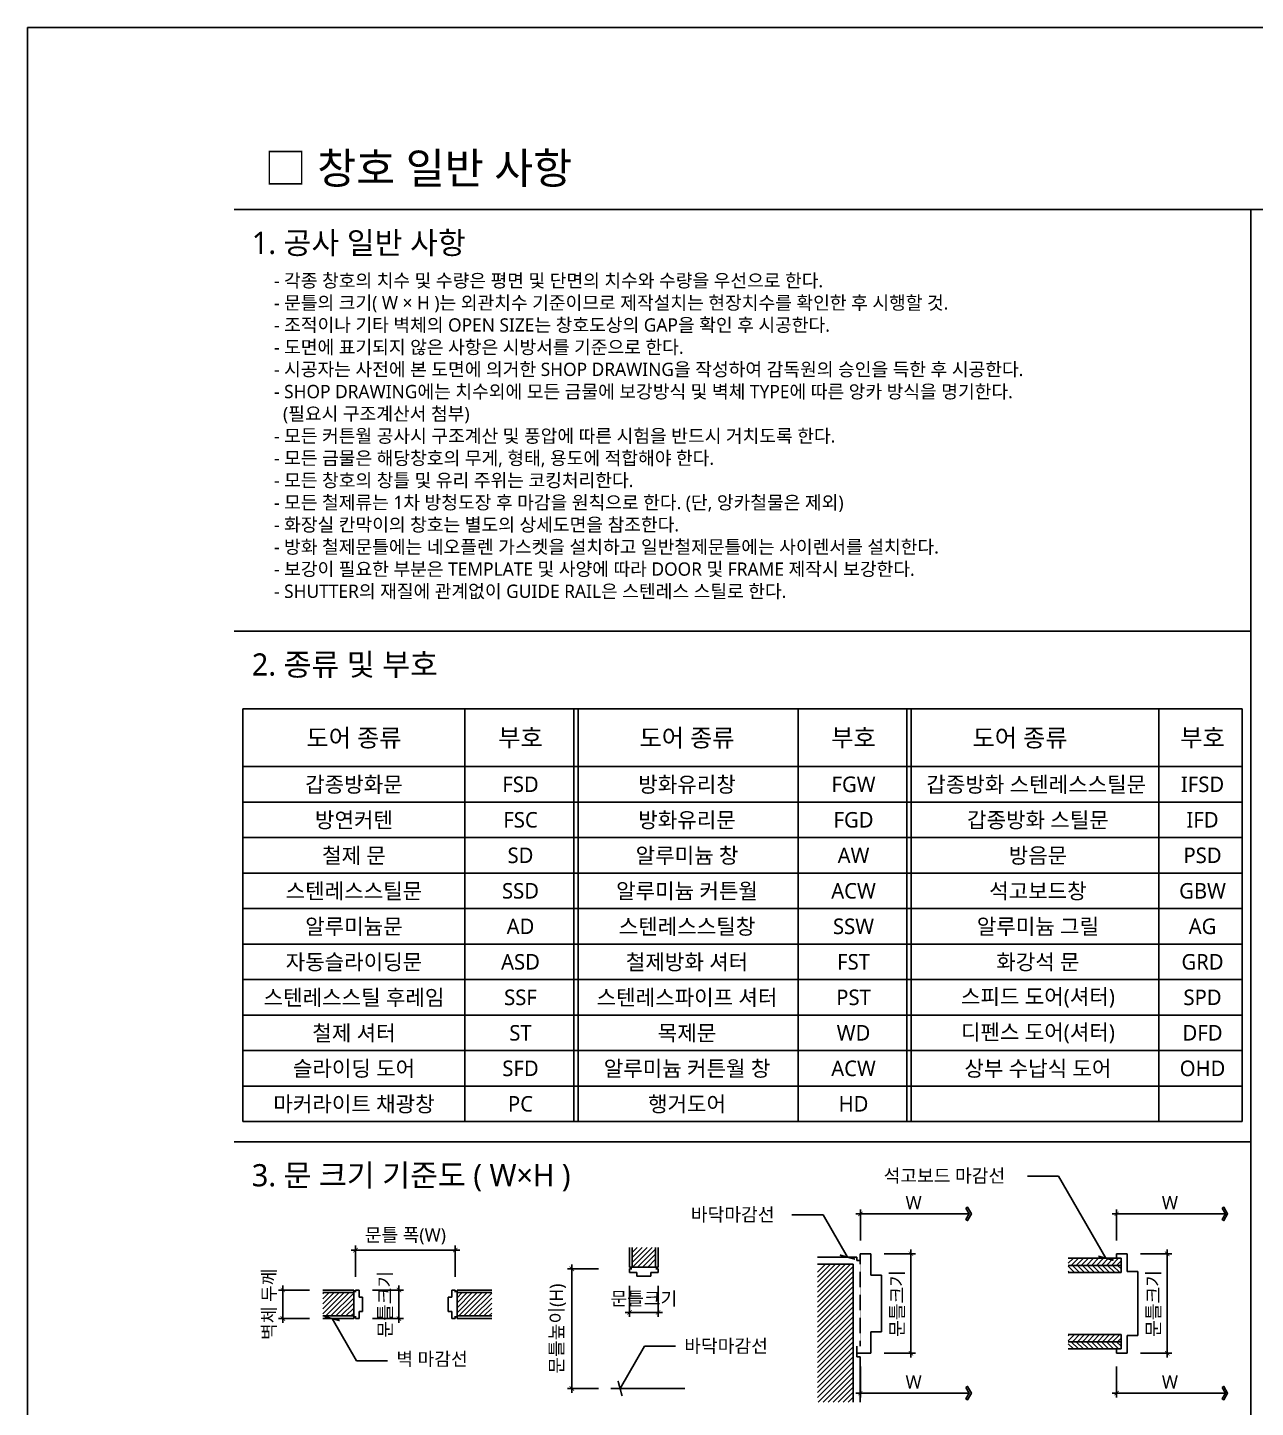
# Model space of a CAD drawing. Header units: inches. Extents: x 10 to 84110, y 29113 to 88513.
# Drawn here: x 10 to 27660, y 57422 to 88513 of the extents above; entities that cross this region are included whole.
import ezdxf
from ezdxf.enums import TextEntityAlignment as Align

# ---------------------------------------------------------------- set-up
doc = ezdxf.new("R2010")
doc.units = ezdxf.units.IN
doc.header["$MEASUREMENT"] = 0
doc.linetypes.add('HID-CB', pattern=[0.75, 0.5, -0.25])
doc.layers.get('Defpoints').update_dxf_attribs({"color": 137})
for name, color, linetype in [('DIM', 7, 'Continuous'), ('DIM-INT', 7, 'Continuous'), ('ELE', 7, 'Continuous'), ('ELE-2', 2, 'Continuous'), ('ELE-4', 4, 'Continuous'), ('ELE-7', 7, 'Continuous'), ('FF', 4, 'Continuous'), ('HATCH', 8, 'Continuous'), ('HID', 6, 'HID-CB'), ('SYM-LEAD', 6, 'Continuous'), ('TEXT', 3, 'Continuous'), ('WA', 3, 'Continuous')]:
    doc.layers.add(name, color=color, linetype=linetype)
doc.styles.add('ARIAL', font='malgun.ttf')
doc.styles.add('굴림체(옥산)', font='malgun.ttf')
doc.styles.add('맑은고딕', font='malgun.ttf')
doc.styles.add('스타일1', font='malgun.ttf')
doc.dimstyles.new('CJA', dxfattribs={"dimscale": 300, "dimtxt": 2.7, "dimasz": 1, "dimexe": 2, "dimexo": 3, "dimgap": 1, "dimtad": 1, "dimdec": 0, "dimzin": 1, "dimdsep": 46, "dimlunit": 6, "dimtxsty": '굴림체(옥산)', "dimblk": 'CJDOT', "dimcen": 0.09, "dimdle": 1, "dimclrd": 256, "dimclre": 256, "dimclrt": 3, "dimadec": 0, "dimazin": 0, "dimtfac": 1, "dimtdec": 0, "dimtix": 1, "dimtmove": 2, "dimatfit": 3, "dimldrblk": 'CJDOT', "dimfxl": 1, "dimtolj": 1, "dimtzin": 1, "dimarcsym": 0})
doc.dimstyles.new('DIM-QD 1', dxfattribs={"dimtxt": 3, "dimasz": 1.5, "dimexe": 1, "dimexo": 0, "dimgap": 1, "dimtad": 1, "dimdec": 3, "dimdsep": 46, "dimtxsty": 'ARIAL', "dimblk1": 'ARCHTICK', "dimblk2": 'ARCHTICK', "dimsah": 1, "dimcen": 0, "dimclrd": 256, "dimclre": 256, "dimclrt": 3, "dimazin": 2, "dimtfac": 1, "dimtdec": 3, "dimtix": 1, "dimtmove": 2, "dimatfit": 3, "dimldrblk": 'ARCHTICK', "dimfxl": 1, "dimtolj": 1, "dimtzin": 0, "dimarcsym": 0})

# ---------------------------------------------------------------- blocks, each defined once
blk = doc.blocks.new('_ARCHTICK')
at = {"color": 0, "linetype": 'ByBlock', "const_width": 0.15}
blk.add_lwpolyline([(-0.5, -0.5), (0.5, 0.5)], dxfattribs=at)
blk = doc.blocks.new('연장 화살표')
at = {"layer": 'DIM'}
blk.add_line((-0.49, 0), (-1, 0), dxfattribs=at)
blk.add_lwpolyline([(-1.23, 1.29), (-0.49, 0), (-1.23, -1.29), (-0.86, -1.5), (0, 0), (-0.86, 1.5)], close=True, dxfattribs=at)
blk = doc.blocks.new('*D9')
at = {"layer": 'Defpoints', "color": 0, "transparency": 16777216}
for p in [(27035, 61783), (27035, 61783), (24535, 60883)]:
    blk.add_point(p, dxfattribs=at)
at = {"layer": 'DIM', "color": 7, "lineweight": -2, "transparency": 16777216}
for p, q in [((24535, 61183), (24535, 61883)), ((24435, 61783), (26935, 61783))]:
    blk.add_line(p, q, dxfattribs=at)
at = {"layer": 'DIM', "color": 7, "lineweight": -2, "transparency": 16777216, "xscale": 100, "yscale": 100, "zscale": 100}
blk.add_blockref('연장 화살표', (27035, 61783), dxfattribs=at)
at = {"layer": 'DIM', "color": 7, "lineweight": -2, "transparency": 16777216, "xscale": 100, "yscale": 100, "zscale": 100, "rotation": 180}
blk.add_blockref('_ARCHTICK', (24535, 61783), dxfattribs=at)
at = {"layer": 'DIM', "color": 3, "transparency": 16777216, "insert": (25735, 62033), "char_height": 300, "attachment_point": 5, "style": '스타일1'}
blk.add_mtext('\\A1;W', dxfattribs=at)
blk = doc.blocks.new('CJDOT')
blk.add_line((-2, 0), (2, 0))
at = {"const_width": 0.5}
blk.add_lwpolyline([(-0.25, 0, 1), (0.25, 0, 1)], format="xyb", close=True, dxfattribs=at)
blk = doc.blocks.new('*D10')
at = {"layer": 'Defpoints', "color": 0, "transparency": 16777216}
for p in [(7393, 60967), (7393, 60067), (9640, 60067)]:
    blk.add_point(p, dxfattribs=at)
at = {"layer": 'DIM-INT', "color": 7, "lineweight": -2, "transparency": 16777216}
for p, q in [((9740, 60967), (7293, 60967)), ((7393, 60367), (7393, 61067)), ((9640, 60367), (9640, 61067))]:
    blk.add_line(p, q, dxfattribs=at)
at = {"layer": 'DIM-INT', "color": 7, "lineweight": -2, "transparency": 16777216, "xscale": 100, "yscale": 100, "zscale": 100, "rotation": 180}
blk.add_blockref('_ARCHTICK', (7393, 60967), dxfattribs=at)
at = {"layer": 'DIM-INT', "color": 7, "lineweight": -2, "transparency": 16777216, "xscale": 100, "yscale": 100, "zscale": 100}
blk.add_blockref('_ARCHTICK', (9640, 60967), dxfattribs=at)
at = {"layer": 'DIM-INT', "color": 3, "transparency": 16777216, "insert": (8516, 61276), "char_height": 300, "attachment_point": 5, "style": '맑은고딕'}
blk.add_mtext('\\A1;문틀 폭(W)', dxfattribs=at)
blk = doc.blocks.new('*D11')
at = {"layer": 'Defpoints', "color": 0, "transparency": 16777216}
for p in [(7473, 60067), (8373, 60067), (7473, 59424)]:
    blk.add_point(p, dxfattribs=at)
at = {"layer": 'DIM-INT', "color": 7, "lineweight": -2, "transparency": 16777216}
for p, q in [((7773, 60067), (8473, 60067)), ((8373, 60067), (8373, 60167)), ((8373, 59424), (8373, 60067)), ((7773, 59424), (8473, 59424)), ((8373, 59424), (8373, 59324))]:
    blk.add_line(p, q, dxfattribs=at)
at = {"layer": 'DIM-INT', "color": 7, "lineweight": -2, "transparency": 16777216, "xscale": 100, "yscale": 100, "zscale": 100}
for p, rotation in [((8373, 60067), 270), ((8373, 59424), 90)]:
    blk.add_blockref('_ARCHTICK', p, dxfattribs=dict(at, rotation=rotation))
at = {"layer": 'DIM-INT', "color": 3, "transparency": 16777216, "insert": (8076, 59746), "char_height": 300, "attachment_point": 5, "rotation": 90, "style": '맑은고딕'}
blk.add_mtext('\\A1;문틀크기', dxfattribs=at)
blk = doc.blocks.new('*D12')
at = {"layer": 'Defpoints', "color": 0, "transparency": 16777216}
for p in [(6657, 60067), (5757, 59424), (6657, 59424)]:
    blk.add_point(p, dxfattribs=at)
at = {"layer": 'DIM-INT', "color": 7, "lineweight": -2, "transparency": 16777216}
for p, q in [((6357, 60067), (5657, 60067)), ((5757, 60067), (5757, 60167)), ((5757, 60067), (5757, 59424)), ((6357, 59424), (5657, 59424)), ((5757, 59424), (5757, 59324))]:
    blk.add_line(p, q, dxfattribs=at)
at = {"layer": 'DIM-INT', "color": 7, "lineweight": -2, "transparency": 16777216, "xscale": 100, "yscale": 100, "zscale": 100}
for p, rotation in [((5757, 60067), 270), ((5757, 59424), 90)]:
    blk.add_blockref('_ARCHTICK', p, dxfattribs=dict(at, rotation=rotation))
at = {"layer": 'DIM-INT', "color": 3, "transparency": 16777216, "insert": (5460, 59746), "char_height": 300, "attachment_point": 5, "rotation": 90, "style": '맑은고딕'}
blk.add_mtext('\\A1;벽체 두께', dxfattribs=at)
blk = doc.blocks.new('*D13')
at = {"layer": 'Defpoints', "color": 0, "transparency": 16777216}
for p in [(13565, 60463), (14209, 60463), (14209, 59563)]:
    blk.add_point(p, dxfattribs=at)
at = {"layer": 'DIM-INT', "color": 7, "lineweight": -2, "transparency": 16777216}
for p, q in [((13565, 60163), (13565, 59463)), ((14209, 60163), (14209, 59463)), ((13565, 59563), (13465, 59563)), ((13565, 59563), (14209, 59563)), ((14209, 59563), (14309, 59563))]:
    blk.add_line(p, q, dxfattribs=at)
at = {"layer": 'DIM-INT', "color": 7, "lineweight": -2, "transparency": 16777216, "xscale": 100, "yscale": 100, "zscale": 100}
blk.add_blockref('_ARCHTICK', (13565, 59563), dxfattribs=at)
at = {"layer": 'DIM-INT', "color": 7, "lineweight": -2, "transparency": 16777216, "xscale": 100, "yscale": 100, "zscale": 100, "rotation": 180}
blk.add_blockref('_ARCHTICK', (14209, 59563), dxfattribs=at)
at = {"layer": 'DIM-INT', "color": 3, "transparency": 16777216, "insert": (13887, 59859), "char_height": 300, "attachment_point": 5, "style": '맑은고딕'}
blk.add_mtext('\\A1;문틀크기', dxfattribs=at)
blk = doc.blocks.new('*D14')
at = {"layer": 'Defpoints', "color": 0, "transparency": 16777216}
for p in [(13165, 60543), (12265, 57849), (13165, 57849)]:
    blk.add_point(p, dxfattribs=at)
at = {"layer": 'DIM-INT', "color": 7, "lineweight": -2, "transparency": 16777216}
for p, q in [((12265, 60643), (12265, 57749)), ((12865, 60543), (12165, 60543)), ((12865, 57849), (12165, 57849))]:
    blk.add_line(p, q, dxfattribs=at)
at = {"layer": 'DIM-INT', "color": 7, "lineweight": -2, "transparency": 16777216, "xscale": 100, "yscale": 100, "zscale": 100}
for p, rotation in [((12265, 60543), 90), ((12265, 57849), 270)]:
    blk.add_blockref('_ARCHTICK', p, dxfattribs=dict(at, rotation=rotation))
at = {"layer": 'DIM-INT', "color": 3, "transparency": 16777216, "insert": (11953, 59196), "char_height": 300, "attachment_point": 5, "rotation": 90, "style": '맑은고딕'}
blk.add_mtext('\\A1;문틀높이(H)', dxfattribs=at)
blk = doc.blocks.new('*D15')
at = {"layer": 'Defpoints', "color": 0, "transparency": 16777216}
for p in [(19003, 60883), (19903, 60883), (19003, 58643)]:
    blk.add_point(p, dxfattribs=at)
at = {"layer": 'DIM-INT', "color": 7, "lineweight": -2, "transparency": 16777216}
for p, q in [((19903, 58543), (19903, 60983)), ((19303, 60883), (20003, 60883)), ((19303, 58643), (20003, 58643))]:
    blk.add_line(p, q, dxfattribs=at)
at = {"layer": 'DIM-INT', "color": 7, "lineweight": -2, "transparency": 16777216, "xscale": 100, "yscale": 100, "zscale": 100}
for p, rotation in [((19903, 60883), 90), ((19903, 58643), 270)]:
    blk.add_blockref('_ARCHTICK', p, dxfattribs=dict(at, rotation=rotation))
at = {"layer": 'DIM-INT', "color": 3, "transparency": 16777216, "insert": (19606, 59763), "char_height": 300, "attachment_point": 5, "rotation": 90, "style": '맑은고딕'}
blk.add_mtext('\\A1;문틀크기', dxfattribs=at)
blk = doc.blocks.new('*D16')
at = {"layer": 'Defpoints', "color": 0, "transparency": 16777216}
for p in [(24535, 58643), (27035, 57743), (27035, 57743)]:
    blk.add_point(p, dxfattribs=at)
at = {"layer": 'DIM', "color": 7, "lineweight": -2, "transparency": 16777216}
for p, q in [((24535, 58343), (24535, 57643)), ((24435, 57743), (26935, 57743))]:
    blk.add_line(p, q, dxfattribs=at)
at = {"layer": 'DIM', "color": 7, "lineweight": -2, "transparency": 16777216, "xscale": 100, "yscale": 100, "zscale": 100}
blk.add_blockref('연장 화살표', (27035, 57743), dxfattribs=at)
at = {"layer": 'DIM', "color": 7, "lineweight": -2, "transparency": 16777216, "xscale": 100, "yscale": 100, "zscale": 100, "rotation": 180}
blk.add_blockref('_ARCHTICK', (24535, 57743), dxfattribs=at)
at = {"layer": 'DIM', "color": 3, "transparency": 16777216, "insert": (25735, 57993), "char_height": 300, "attachment_point": 5, "style": '스타일1'}
blk.add_mtext('\\A1;W', dxfattribs=at)
blk = doc.blocks.new('*D17')
at = {"layer": 'Defpoints', "color": 0, "transparency": 16777216}
for p in [(24775, 60883), (25675, 60883), (24775, 58643)]:
    blk.add_point(p, dxfattribs=at)
at = {"layer": 'DIM-INT', "color": 7, "lineweight": -2, "transparency": 16777216}
for p, q in [((25675, 58543), (25675, 60983)), ((25075, 60883), (25775, 60883)), ((25075, 58643), (25775, 58643))]:
    blk.add_line(p, q, dxfattribs=at)
at = {"layer": 'DIM-INT', "color": 7, "lineweight": -2, "transparency": 16777216, "xscale": 100, "yscale": 100, "zscale": 100}
for p, rotation in [((25675, 60883), 90), ((25675, 58643), 270)]:
    blk.add_blockref('_ARCHTICK', p, dxfattribs=dict(at, rotation=rotation))
at = {"layer": 'DIM-INT', "color": 3, "transparency": 16777216, "insert": (25379, 59763), "char_height": 300, "attachment_point": 5, "rotation": 90, "style": '맑은고딕'}
blk.add_mtext('\\A1;문틀크기', dxfattribs=at)
blk = doc.blocks.new('*D18')
at = {"layer": 'Defpoints', "color": 0, "transparency": 16777216}
for p in [(21263, 61783), (21263, 61783), (18763, 60883)]:
    blk.add_point(p, dxfattribs=at)
at = {"layer": 'DIM', "color": 7, "lineweight": -2, "transparency": 16777216}
for p, q in [((18763, 61183), (18763, 61883)), ((18663, 61783), (21163, 61783))]:
    blk.add_line(p, q, dxfattribs=at)
at = {"layer": 'DIM', "color": 7, "lineweight": -2, "transparency": 16777216, "xscale": 100, "yscale": 100, "zscale": 100}
blk.add_blockref('연장 화살표', (21263, 61783), dxfattribs=at)
at = {"layer": 'DIM', "color": 7, "lineweight": -2, "transparency": 16777216, "xscale": 100, "yscale": 100, "zscale": 100, "rotation": 180}
blk.add_blockref('_ARCHTICK', (18763, 61783), dxfattribs=at)
at = {"layer": 'DIM', "color": 3, "transparency": 16777216, "insert": (19963, 62033), "char_height": 300, "attachment_point": 5, "style": '스타일1'}
blk.add_mtext('\\A1;W', dxfattribs=at)
blk = doc.blocks.new('*D19')
at = {"layer": 'Defpoints', "color": 0, "transparency": 16777216}
for p in [(18763, 58643), (21263, 57743), (21263, 57743)]:
    blk.add_point(p, dxfattribs=at)
at = {"layer": 'DIM', "color": 7, "lineweight": -2, "transparency": 16777216}
for p, q in [((18763, 58343), (18763, 57643)), ((18663, 57743), (21163, 57743))]:
    blk.add_line(p, q, dxfattribs=at)
at = {"layer": 'DIM', "color": 7, "lineweight": -2, "transparency": 16777216, "xscale": 100, "yscale": 100, "zscale": 100}
blk.add_blockref('연장 화살표', (21263, 57743), dxfattribs=at)
at = {"layer": 'DIM', "color": 7, "lineweight": -2, "transparency": 16777216, "xscale": 100, "yscale": 100, "zscale": 100, "rotation": 180}
blk.add_blockref('_ARCHTICK', (18763, 57743), dxfattribs=at)
at = {"layer": 'DIM', "color": 3, "transparency": 16777216, "insert": (19963, 57993), "char_height": 300, "attachment_point": 5, "style": '스타일1'}
blk.add_mtext('\\A1;W', dxfattribs=at)

msp = doc.modelspace()

# ---------------------------------------------------------------- linework, layer by layer
at = {"layer": 'DIM-INT'}
msp.add_lwpolyline([(84109.5, 29112.7), (9.5, 29112.7), (9.5, 88512.7), (84109.5, 88512.7)], close=True, dxfattribs=at)
at = {"layer": 'ELE'}
for p, q in [((13565.4, 60582.8), (13565.4, 61023.6)), ((14208.6, 60582.8), (14208.6, 61023.6)), ((18682.7, 60808.7), (17801.1, 60808.7)), ((18682.7, 60728.7), (18682.7, 60808.7)), ((18762.7, 60728.7), (18682.7, 60728.7)), ((24635.1, 60783), (23445.7, 60783)), ((24635.1, 60783), (24635.1, 60463)), ((13602.2, 60582.8), (13565.4, 60582.8)), ((13602.2, 60542.8), (13602.2, 60582.8)), ((14171.8, 60582.8), (14208.6, 60582.8)), ((14171.8, 60542.8), (14171.8, 60582.8)), ((23445.7, 60623), (24635.1, 60623)), ((24635.1, 60463), (23445.7, 60463)), ((7352.8, 60067.3), (6656.8, 60067.3)), ((7352.8, 60030.5), (7352.8, 60067.3)), ((7392.8, 60030.5), (7352.8, 60030.5)), ((9639.9, 60030.5), (9679.9, 60030.5)), ((9679.9, 60067.3), (10463.2, 60067.3)), ((9679.9, 60030.5), (9679.9, 60067.3)), ((7352.8, 59424.1), (6656.8, 59424.1)), ((7352.8, 59460.9), (7352.8, 59424.1)), ((7392.8, 59460.9), (7352.8, 59460.9)), ((9639.9, 59460.9), (9679.9, 59460.9)), ((9679.9, 59460.9), (9679.9, 59424.1)), ((9679.9, 59424.1), (10463.2, 59424.1)), ((24635.1, 59063), (23445.7, 59063)), ((23445.7, 58903), (24635.1, 58903)), ((24635.1, 58743), (24635.1, 59063)), ((18762.7, 58563), (18682.7, 58563)), ((18762.7, 58563), (18762.7, 57542.2)), ((24635.1, 58743), (23445.7, 58743))]:
    msp.add_line(p, q, dxfattribs=at)
at = {"layer": 'ELE-2'}
for p, q in [((4659.5, 84412.7), (73359.5, 84412.7)), ((27559.5, 84412.7), (27559.5, 31212.7)), ((4659.5, 74912.7), (27559.5, 74912.7)), ((4659.5, 63404.3), (27559.5, 63404.3))]:
    msp.add_line(p, q, dxfattribs=at)
at = {"layer": 'ELE-4'}
for p, q in [((4859.5, 73162.1), (4859.5, 63862.1)), ((4859.5, 73162.1), (27359.5, 73162.1)), ((9859.5, 73162.1), (9859.5, 63862.1)), ((12309.5, 73162.1), (12309.5, 63862.1)), ((12409.5, 73162.1), (12409.5, 63862.1)), ((17359.5, 73162.1), (17359.5, 63862.1)), ((19809.5, 73162.1), (19809.5, 63862.1)), ((19909.5, 73162.1), (19909.5, 63862.1)), ((25484.8, 73162.1), (25484.8, 63862.1)), ((27359.5, 73162.1), (27359.5, 63862.1)), ((4859.5, 71862.1), (27359.5, 71862.1)), ((4859.5, 63862.1), (27359.5, 63862.1))]:
    msp.add_line(p, q, dxfattribs=at)
at = {"layer": 'ELE-7'}
for p, q in [((4859.5, 71062.1), (27359.5, 71062.1)), ((4859.5, 70262.1), (27359.5, 70262.1)), ((4859.5, 69462.1), (27359.5, 69462.1)), ((4859.5, 68662.1), (27359.5, 68662.1)), ((4859.5, 67862.1), (27359.5, 67862.1)), ((4859.5, 67062.1), (27359.5, 67062.1)), ((4859.5, 66262.1), (27359.5, 66262.1)), ((4859.5, 65462.1), (27359.5, 65462.1)), ((4859.5, 64662.1), (27359.5, 64662.1))]:
    msp.add_line(p, q, dxfattribs=at)
at = {"layer": 'FF'}
for p, q in [((18762.7, 60728.7), (18762.7, 60883)), ((18762.7, 60883), (19002.7, 60883)), ((19002.7, 60883), (19002.7, 60403)), ((24535.1, 60783), (24535.1, 60883)), ((24535.1, 60883), (24775.1, 60883)), ((24775.1, 60883), (24775.1, 60483)), ((13565.4, 60542.8), (13616.6, 60542.8)), ((13565.4, 60542.8), (13565.4, 60462.8)), ((13565.4, 60462.8), (13727, 60462.8)), ((13727, 60462.8), (13727, 60382.8)), ((14047, 60382.8), (13727, 60382.8)), ((14047, 60462.8), (14047, 60382.8)), ((14208.6, 60462.8), (14047, 60462.8)), ((14208.6, 60542.8), (14157.4, 60542.8)), ((14208.6, 60542.8), (14208.6, 60462.8)), ((19002.7, 60403), (19242.7, 60403)), ((19242.7, 60403), (19242.7, 59123)), ((24775.1, 60483), (25015.1, 60483)), ((25015.1, 60483), (25015.1, 59043)), ((7392.8, 60067.3), (7472.8, 60067.3)), ((7392.8, 60067.3), (7392.8, 60016.1)), ((7472.8, 60067.3), (7472.8, 59905.7)), ((9559.9, 60067.3), (9559.9, 59905.7)), ((9639.9, 60067.3), (9559.9, 60067.3)), ((9639.9, 60067.3), (9639.9, 60016.1)), ((7472.8, 59905.7), (7552.8, 59905.7)), ((7552.8, 59905.7), (7552.8, 59585.7)), ((9479.9, 59905.7), (9479.9, 59585.7)), ((9559.9, 59905.7), (9479.9, 59905.7)), ((7392.8, 59424.1), (7392.8, 59475.3)), ((7392.8, 59424.1), (7472.8, 59424.1)), ((7472.8, 59585.7), (7552.8, 59585.7)), ((7472.8, 59424.1), (7472.8, 59585.7)), ((9559.9, 59585.7), (9479.9, 59585.7)), ((9559.9, 59424.1), (9559.9, 59585.7)), ((9639.9, 59424.1), (9559.9, 59424.1)), ((9639.9, 59424.1), (9639.9, 59475.3)), ((19002.7, 59123), (19242.7, 59123)), ((19002.7, 58643), (19002.7, 59123)), ((18682.7, 58563), (18682.7, 58803)), ((24775.1, 59043), (25015.1, 59043)), ((24775.1, 58643), (24775.1, 59043)), ((18682.7, 58643), (19002.7, 58643)), ((24535.1, 58743), (24535.1, 58643)), ((24535.1, 58643), (24775.1, 58643))]:
    msp.add_line(p, q, dxfattribs=at)
at = {"layer": 'HATCH'}
for p, q in [((13623, 60684.5), (13962.1, 61023.6)), ((13623, 60797.6), (13848.9, 61023.6)), ((13623, 60910.7), (13735.8, 61023.6)), ((13634.4, 60582.8), (14075.2, 61023.6)), ((13747.6, 60582.8), (14151, 60986.2)), ((14151.3, 61023.6), (14151, 61023.9)), ((13860.7, 60582.8), (14151, 60873)), ((13973.8, 60582.8), (14151, 60759.9)), ((17801.1, 59906.6), (18543.2, 60648.7)), ((17801.1, 60019.7), (18430.1, 60648.7)), ((17801.1, 60132.9), (18316.9, 60648.7)), ((17801.1, 60246), (18203.8, 60648.7)), ((17801.1, 60359.1), (18090.6, 60648.7)), ((17801.1, 60472.3), (17977.5, 60648.7)), ((17801.1, 59793.5), (18602.7, 60595.1)), ((17801.1, 59680.3), (18602.7, 60481.9)), ((17801.1, 59567.2), (18602.7, 60368.8)), ((6656.8, 59528.5), (7138, 60009.7)), ((6656.8, 59641.6), (7024.8, 60009.7)), ((6656.8, 59754.7), (6911.7, 60009.7)), ((6656.8, 59867.9), (6798.5, 60009.7)), ((6656.8, 59981), (6685.4, 60009.7)), ((6723.1, 59481.7), (7251.1, 60009.7)), ((9679.9, 59554.3), (10135.2, 60009.7)), ((9679.9, 59667.4), (10022.1, 60009.7)), ((9679.9, 59780.6), (9908.9, 60009.7)), ((9679.9, 59893.7), (9795.8, 60009.7)), ((9720.4, 59481.7), (10248.4, 60009.7)), ((9833.5, 59481.7), (10361.5, 60009.7)), ((17801.1, 59454), (18602.7, 60255.6)), ((17801.1, 59340.9), (18602.7, 60142.5)), ((17801.1, 59227.8), (18602.7, 60029.4)), ((6836.2, 59481.7), (7352.8, 59998.2)), ((6949.4, 59481.7), (7352.8, 59885.1)), ((7062.5, 59481.7), (7352.8, 59771.9)), ((9946.6, 59481.7), (10463.2, 59998.2)), ((10059.8, 59481.7), (10463.2, 59885.1)), ((10172.9, 59481.7), (10463.2, 59771.9)), ((17801.1, 59114.6), (18602.7, 59916.2)), ((17801.1, 59001.5), (18602.7, 59803.1)), ((7175.6, 59481.7), (7352.8, 59658.8)), ((7288.8, 59481.7), (7352.8, 59545.7)), ((10286, 59481.7), (10463.2, 59658.8)), ((10399.2, 59481.7), (10463.2, 59545.7)), ((17801.1, 58888.4), (18602.7, 59690)), ((17801.1, 58775.2), (18602.7, 59576.8)), ((17801.1, 58662.1), (18602.7, 59463.7)), ((17801.1, 58548.9), (18602.7, 59350.5)), ((17801.1, 58435.8), (18602.7, 59237.4)), ((17801.1, 58322.7), (18602.7, 59124.3)), ((17801.1, 58209.5), (18602.7, 59011.1)), ((17801.1, 58096.4), (18602.7, 58898)), ((17801.1, 57983.3), (18602.7, 58784.9)), ((17801.1, 57870.1), (18602.7, 58671.7)), ((17801.1, 57757), (18602.7, 58558.6)), ((17801.1, 57643.8), (18602.7, 58445.4)), ((17812.6, 57542.2), (18602.7, 58332.3)), ((17925.8, 57542.2), (18602.7, 58219.2)), ((18038.9, 57542.2), (18602.7, 58106)), ((18152, 57542.2), (18602.7, 57992.9)), ((18265.2, 57542.2), (18602.7, 57879.8)), ((18378.3, 57542.2), (18602.7, 57766.6)), ((18491.5, 57542.2), (18602.7, 57653.5))]:
    msp.add_line(p, q, dxfattribs=at)
at = {"layer": 'HATCH', "color": 9}
for p, q in [((23445.7, 60668.5), (23560.2, 60783)), ((23513.3, 60623), (23673.3, 60783)), ((23626.5, 60623), (23786.5, 60783)), ((23739.6, 60623), (23899.6, 60783)), ((23852.8, 60623), (24012.8, 60783)), ((23965.9, 60623), (24125.9, 60783)), ((24079, 60623), (24239, 60783)), ((24192.2, 60623), (24352.2, 60783)), ((24305.3, 60623), (24465.3, 60783)), ((24418.4, 60623), (24578.4, 60783)), ((24531.6, 60623), (24635.1, 60726.5)), ((23585.6, 60463), (23445.7, 60602.9)), ((23472.4, 60463), (23445.7, 60489.8)), ((23698.7, 60463), (23538.7, 60623)), ((23811.8, 60463), (23651.8, 60623)), ((23925, 60463), (23765, 60623)), ((24038.1, 60463), (23878.1, 60623)), ((24151.2, 60463), (23991.2, 60623)), ((24264.4, 60463), (24104.4, 60623)), ((24377.5, 60463), (24217.5, 60623)), ((24490.7, 60463), (24330.7, 60623)), ((24603.8, 60463), (24443.8, 60623)), ((24635.1, 60544.9), (24556.9, 60623)), ((23585.6, 59063), (23445.7, 58923.1)), ((23472.4, 59063), (23445.7, 59036.3)), ((23445.7, 58857.6), (23560.2, 58743)), ((23513.3, 58903), (23673.3, 58743)), ((23698.7, 59063), (23538.7, 58903)), ((23626.5, 58903), (23786.5, 58743)), ((23811.8, 59063), (23651.8, 58903)), ((23739.6, 58903), (23899.6, 58743)), ((23925, 59063), (23765, 58903)), ((23852.8, 58903), (24012.8, 58743)), ((24038.1, 59063), (23878.1, 58903)), ((23965.9, 58903), (24125.9, 58743)), ((24151.2, 59063), (23991.2, 58903)), ((24079, 58903), (24239, 58743)), ((24264.4, 59063), (24104.4, 58903)), ((24192.2, 58903), (24352.2, 58743)), ((24377.5, 59063), (24217.5, 58903)), ((24305.3, 58903), (24465.3, 58743)), ((24490.7, 59063), (24330.7, 58903)), ((24418.4, 58903), (24578.4, 58743)), ((24603.8, 59063), (24443.8, 58903)), ((24531.6, 58903), (24635.1, 58799.5)), ((24635.1, 58981.2), (24556.9, 58903))]:
    msp.add_line(p, q, dxfattribs=at)
at = {"layer": 'HID'}
msp.add_line((18762.7, 60728.7), (18762.7, 58803), dxfattribs=at)
at = {"layer": 'WA'}
for p, q in [((13623, 61023.6), (13623, 60582.8)), ((14151, 61023.6), (14151, 60582.8)), ((17801.1, 60648.7), (18602.7, 60648.7)), ((18602.7, 57542.2), (18602.7, 60648.7)), ((14151, 60582.8), (13623, 60582.8)), ((6656.8, 60009.7), (7352.8, 60009.7)), ((7352.8, 60009.7), (7352.8, 59481.7)), ((10463.2, 60009.7), (9679.9, 60009.7)), ((9679.9, 60009.7), (9679.9, 59481.7)), ((6656.8, 59481.7), (7352.8, 59481.7)), ((10463.2, 59481.7), (9679.9, 59481.7)), ((13141.8, 57848.6), (14814.1, 57848.6))]:
    msp.add_line(p, q, dxfattribs=at)

# ---------------------------------------------------------------- texts
at = {"layer": 'TEXT', "style": '맑은고딕'}
msp.add_text('□ 창호 일반 사항', height=700, dxfattribs=at).set_placement((5339, 84993.6))
for s, height, p in [('1. 공사 일반 사항', 500, (5057.9, 83662.1)), ('- 각종 창호의 치수 및 수량은 평면 및 단면의 치수와 수량을 우선으로 한다.', 300, (5557.9, 82812.1)), ('- 문틀의 크기( W × H )는 외관치수 기준이므로 제작설치는 현장치수를 확인한 후 시행할 것.', 300, (5557.9, 82312.1)), ('- 조적이나 기타 벽체의 OPEN SIZE는 창호도상의 GAP을 확인 후 시공한다.', 300, (5557.9, 81812.1)), ('- 도면에 표기되지 않은 사항은 시방서를 기준으로 한다.', 300, (5557.9, 81312.1)), ('- 시공자는 사전에 본 도면에 의거한 SHOP DRAWING을 작성하여 감독원의 승인을 득한 후 시공한다.', 300, (5557.9, 80812.1)), ('- SHOP DRAWING에는 치수외에 모든 금물에 보강방식 및 벽체 TYPE에 따른 앙카 방식을 명기한다.', 300, (5557.9, 80312.1)), ('  (필요시 구조계산서 첨부)', 300, (5557.9, 79812.1)), ('- 모든 커튼월 공사시 구조계산 및 풍압에 따른 시험을 반드시 거치도록 한다.', 300, (5557.9, 79312.1)), ('- 모든 금물은 해당창호의 무게, 형태, 용도에 적합해야 한다.', 300, (5557.9, 78812.1)), ('- 모든 창호의 창틀 및 유리 주위는 코킹처리한다.', 300, (5557.9, 78312.1)), ('- 모든 철제류는 1차 방청도장 후 마감을 원칙으로 한다. (단, 앙카철물은 제외)', 300, (5557.9, 77812.1)), ('- 화장실 칸막이의 창호는 별도의 상세도면을 참조한다.', 300, (5557.9, 77312.1)), ('- 방화 철제문틀에는 네오플렌 가스켓을 설치하고 일반철제문틀에는 사이렌서를 설치한다.', 300, (5557.9, 76812.1)), ('- 보강이 필요한 부분은 TEMPLATE 및 사양에 따라 DOOR 및 FRAME 제작시 보강한다.', 300, (5557.9, 76312.1)), ('- SHUTTER의 재질에 관계없이 GUIDE RAIL은 스텐레스 스틸로 한다.', 300, (5557.9, 75812.1)), ('2. 종류 및 부호', 500, (5057.9, 74162.1)), ('3. 문 크기 기준도 ( W×H )', 500, (5057.9, 62653.7))]:
    msp.add_text(s, height=height, dxfattribs=at).set_placement(p, align=Align.MIDDLE_LEFT)
for s, height, p in [('도어 종류', 400, (7359.5, 72512.1)), ('부호', 400, (11109.5, 72512.1)), ('도어 종류', 400, (14859.5, 72512.1)), ('부호', 400, (18609.5, 72512.1)), ('도어 종류', 400, (22359.5, 72512.1)), ('부호', 400, (26469.1, 72512.1)), ('갑종방화문', 350, (7359.5, 71462.1)), ('FSD', 350, (11109.5, 71462.1)), ('방화유리창', 350, (14859.5, 71462.1)), ('FGW', 350, (18609.5, 71462.1)), ('갑종방화 스텐레스스틸문', 350, (22724.1, 71462.1)), ('IFSD', 350, (26469.1, 71462.1)), ('방연커텐', 350, (7359.5, 70662.1)), ('FSC', 350, (11109.5, 70662.1)), ('방화유리문', 350, (14859.5, 70662.1)), ('FGD', 350, (18609.5, 70662.1)), ('갑종방화 스틸문', 350, (22762, 70662.1)), ('IFD', 350, (26469.1, 70662.1)), ('철제 문', 350, (7359.5, 69862.1)), ('SD', 350, (11109.5, 69862.1)), ('알루미늄 창', 350, (14859.5, 69862.1)), ('AW', 350, (18609.5, 69862.1)), ('방음문', 350, (22762, 69862.1)), ('PSD', 350, (26469.1, 69862.1)), ('스텐레스스틸문', 350, (7359.5, 69062.1)), ('SSD', 350, (11109.5, 69062.1)), ('알루미늄 커튼월', 350, (14859.5, 69062.1)), ('ACW', 350, (18609.5, 69062.1)), ('석고보드창', 350, (22762, 69062.1)), ('GBW', 350, (26469.1, 69062.1)), ('알루미늄문', 350, (7359.5, 68262.1)), ('AD', 350, (11109.5, 68262.1)), ('스텐레스스틸창', 350, (14859.5, 68262.1)), ('SSW', 350, (18609.5, 68262.1)), ('알루미늄 그릴', 350, (22762, 68262.1)), ('AG', 350, (26469.1, 68262.1)), ('자동슬라이딩문', 350, (7359.5, 67462.1)), ('ASD', 350, (11109.5, 67462.1)), ('철제방화 셔터', 350, (14859.5, 67462.1)), ('FST', 350, (18609.5, 67462.1)), ('화강석 문', 350, (22762, 67462.1)), ('GRD', 350, (26469.1, 67462.1)), ('스텐레스스틸 후레임', 350, (7359.5, 66662.1)), ('스텐레스파이프 셔터', 350, (14859.5, 66662.1)), ('스피드 도어(셔터)', 350, (22762, 66662.1)), ('SSF', 350, (11109.5, 66662.1)), ('PST', 350, (18609.5, 66662.1)), ('SPD', 350, (26469.1, 66662.1)), ('철제 셔터', 350, (7359.5, 65862.1)), ('ST', 350, (11109.5, 65862.1)), ('목제문', 350, (14859.5, 65862.1)), ('WD', 350, (18609.5, 65862.1)), ('디펜스 도어(셔터)', 350, (22762, 65862.1)), ('DFD', 350, (26469.1, 65862.1)), ('슬라이딩 도어', 350, (7359.5, 65062.1)), ('SFD', 350, (11109.5, 65062.1)), ('알루미늄 커튼월 창', 350, (14859.5, 65062.1)), ('ACW', 350, (18609.5, 65062.1)), ('상부 수납식 도어', 350, (22762, 65062.1)), ('OHD', 350, (26469.1, 65062.1)), ('마커라이트 채광창', 350, (7359.5, 64262.1)), ('PC', 350, (11109.5, 64262.1)), ('행거도어', 350, (14859.5, 64262.1)), ('HD', 350, (18609.5, 64262.1))]:
    msp.add_text(s, height=height, dxfattribs=at).set_placement(p, align=Align.MIDDLE)
at = {"layer": 'TEXT', "color": 3, "style": '맑은고딕'}
for s, p in [('석고보드 마감선', (19287.3, 62492.4)), ('바닥마감선', (14946.9, 61618.1)), ('바닥마감선', (14797.8, 58658)), ('벽 마감선', (8312.7, 58364.2))]:
    msp.add_text(s, height=300, dxfattribs=at).set_placement(p)

# ---------------------------------------------------------------- dimensions: what is measured, and where the dimension line sits
at = {"layer": 'DIM'}
for base, p1, p2, picture, middle in [((21262.7, 61783), (18762.7, 60883), (21262.7, 61783), '*D18', (19962.7, 62033)), ((27035.1, 61783), (24535.1, 60883), (27035.1, 61783), '*D9', (25735.1, 62033)), ((21262.7, 57743), (18762.7, 58643), (21262.7, 57743), '*D19', (19962.7, 57993)), ((27035.1, 57743), (24535.1, 58643), (27035.1, 57743), '*D16', (25735.1, 57993))]:
    dim = msp.add_linear_dim(base=base, p1=p1, p2=p2, angle=180, text='W', dimstyle='CJA', override={"dimscale": 100, "dimtxt": 3, "dimexe": 1, "dimtxsty": '스타일1', "dimblk1": 'ARCHTICK', "dimblk2": '연장 화살표', "dimsah": 1, "dimse2": 1, "dimclrd": 7, "dimclre": 7, "dimtix": 1}, dxfattribs=at)
    dim.commit()
    dim.dimension.update_dxf_attribs({"geometry": picture, "text_midpoint": middle})
at = {"layer": 'DIM-INT'}
dim = msp.add_linear_dim(base=(7392.8, 60967.3), p1=(9639.9, 60067.3), p2=(7392.8, 60067.3), text='문틀 폭(W)', dimstyle='CJA', override={"dimscale": 100, "dimtxt": 3, "dimexe": 1, "dimlunit": 2, "dimtxsty": '맑은고딕', "dimblk1": 'ARCHTICK', "dimblk2": 'ARCHTICK', "dimsah": 1, "dimclrd": 7, "dimclre": 7}, dxfattribs=at)
dim.commit()
dim.dimension.update_dxf_attribs({"geometry": '*D10', "text_midpoint": (8516.3, 61276.2)})
for base, p1, p2, angle, text, override, picture, middle in [((19902.7, 60883), (19002.7, 58643), (19002.7, 60883), 270, '문틀크기', {"dimscale": 100, "dimtxt": 3, "dimexe": 1, "dimlunit": 2, "dimtxsty": '맑은고딕', "dimblk1": 'ARCHTICK', "dimblk2": 'ARCHTICK', "dimsah": 1, "dimclrd": 7, "dimclre": 7}, '*D15', (19606.1, 59763)), ((25675.1, 60883), (24775.1, 58643), (24775.1, 60883), 270, '문틀크기', {"dimscale": 100, "dimtxt": 3, "dimexe": 1, "dimlunit": 2, "dimtxsty": '맑은고딕', "dimblk1": 'ARCHTICK', "dimblk2": 'ARCHTICK', "dimsah": 1, "dimclrd": 7, "dimclre": 7}, '*D17', (25378.5, 59763)), ((12265.4, 57848.6), (13165.4, 60542.8), (13165.4, 57848.6), 90, '문틀높이(H)', {"dimscale": 100, "dimtxt": 3, "dimexe": 1, "dimlunit": 2, "dimtxsty": '맑은고딕', "dimblk1": 'ARCHTICK', "dimblk2": 'ARCHTICK', "dimsah": 1, "dimclrd": 7, "dimclre": 7, "dimtix": 1}, '*D14', (11953.1, 59195.7)), ((5756.8, 59424.1), (6656.8, 60067.3), (6656.8, 59424.1), 90, '벽체 두께', {"dimscale": 100, "dimtxt": 3, "dimexe": 1, "dimlunit": 2, "dimtxsty": '맑은고딕', "dimblk1": 'ARCHTICK', "dimblk2": 'ARCHTICK', "dimsah": 1, "dimclrd": 7, "dimclre": 7}, '*D12', (5460.2, 59745.7)), ((8372.8, 60067.3), (7472.8, 59424.1), (7472.8, 60067.3), 270, '문틀크기', {"dimscale": 100, "dimtxt": 3, "dimexe": 1, "dimlunit": 2, "dimtxsty": '맑은고딕', "dimblk1": 'ARCHTICK', "dimblk2": 'ARCHTICK', "dimsah": 1, "dimclrd": 7, "dimclre": 7}, '*D11', (8076.2, 59745.7)), ((14208.6, 59562.8), (13565.4, 60462.8), (14208.6, 60462.8), 180, '문틀크기', {"dimscale": 100, "dimtxt": 3, "dimexe": 1, "dimlunit": 2, "dimtxsty": '맑은고딕', "dimblk1": 'ARCHTICK', "dimblk2": 'ARCHTICK', "dimsah": 1, "dimclrd": 7, "dimclre": 7}, '*D13', (13887, 59859.4))]:
    dim = msp.add_linear_dim(base=base, p1=p1, p2=p2, angle=angle, text=text, dimstyle='CJA', override=override, dxfattribs=at)
    dim.commit()
    dim.dimension.update_dxf_attribs({"geometry": picture, "text_midpoint": middle})

# ---------------------------------------------------------------- leaders
at = {"layer": 'SYM-LEAD', "color": 6}
for points in [[(24294.7, 60783), (23225.1, 62635.7), (22525.1, 62635.7)], [(18472.7, 60808.7), (17922.7, 61761.3), (17222.7, 61761.3)], [(6866.8, 59424.1), (7416.8, 58471.4), (8116.8, 58471.4)], [(13351.8, 57848.6), (13901.8, 58801.2), (14601.8, 58801.2)]]:
    msp.add_leader(points, dimstyle='DIM-QD 1', override={"dimscale": 100, "dimasz": 2.5, "dimtad": 0, "dimclrd": 6}, dxfattribs=at)

doc.saveas('drawing.dxf')
